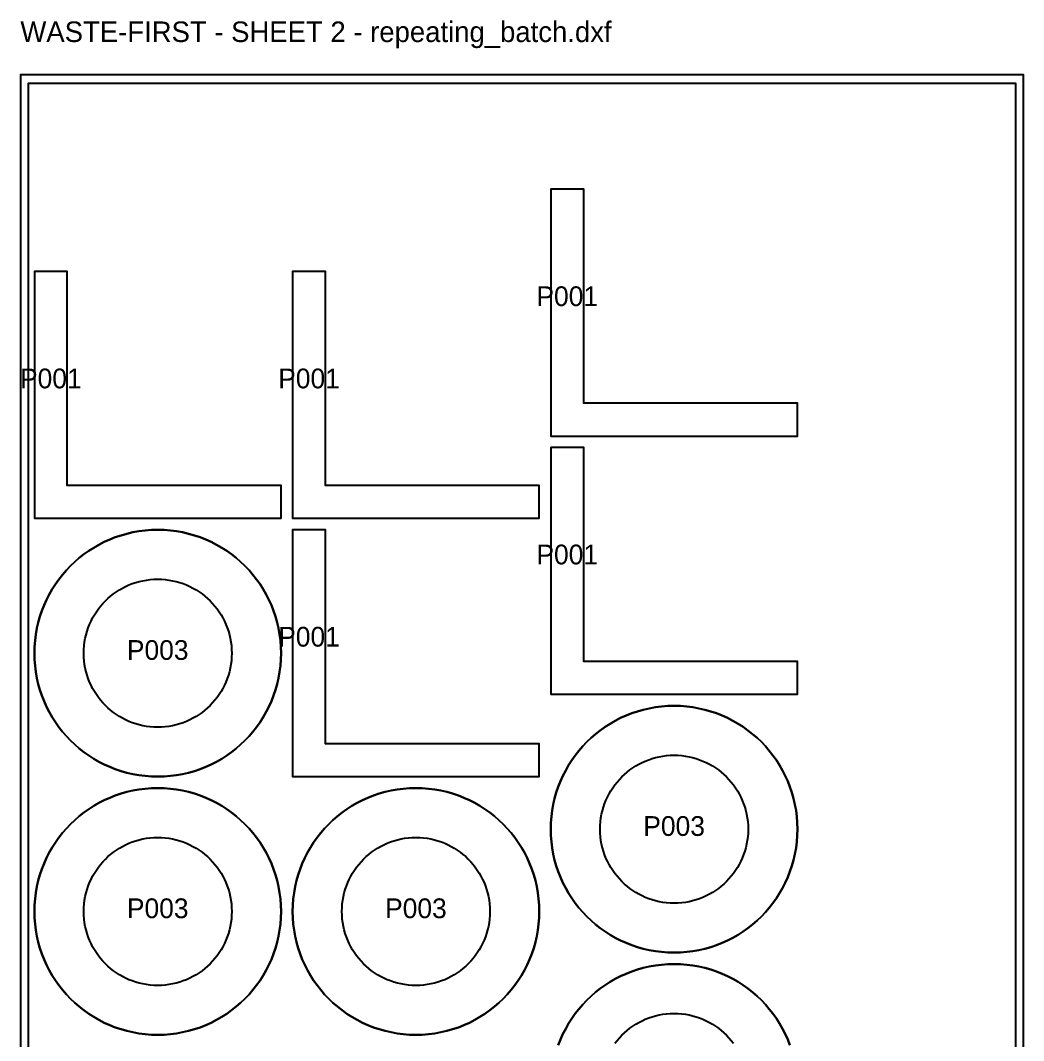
# Model space of a CAD drawing. Header units: millimetres. Extents: x 0 to 5180, y 0 to 2506.
# Drawn here: x 1320 to 2540, y 1266 to 2506 of the extents above; entities that cross this region are included whole.
import ezdxf
from ezdxf.enums import TextEntityAlignment as Align

# ---------------------------------------------------------------- set-up
doc = ezdxf.new("R2010")
doc.units = ezdxf.units.MM
for name, color, linetype in [('CNC_BOUNDARY', 1, 'Continuous'), ('CUT', 7, 'Continuous'), ('ETCH', 2, 'Continuous'), ('INFO', 8, 'Continuous'), ('OFFCUT', 4, 'Continuous')]:
    doc.layers.add(name, color=color, linetype=linetype)

msp = doc.modelspace()

# ---------------------------------------------------------------- linework, layer by layer
at = {"layer": 'CNC_BOUNDARY'}
msp.add_lwpolyline([(1320, 0), (2540, 0), (2540, 2440), (1320, 2440)], close=True, dxfattribs=at)
at = {"layer": 'CUT'}
for points in [[(1965, 2001), (2265, 2001), (2265, 2041), (2005, 2041), (2005, 2301), (1965, 2301), (1965, 2001)], [(1337, 1901), (1637, 1901), (1637, 1941), (1377, 1941), (1377, 2201), (1337, 2201), (1337, 1901)], [(1651, 1901), (1951, 1901), (1951, 1941), (1691, 1941), (1691, 2201), (1651, 2201), (1651, 1901)], [(1965, 1687), (2265, 1687), (2265, 1727), (2005, 1727), (2005, 1987), (1965, 1987), (1965, 1687)], [(1637, 1737), (1636.8048, 1729.281), (1636.2256, 1721.6634), (1635.2717, 1714.1565), (1633.9525, 1706.7698), (1632.2776, 1699.5127), (1630.2563, 1692.3946), (1627.898, 1685.425), (1625.2123, 1678.6132), (1622.2084, 1671.9688), (1618.8958, 1665.5011), (1615.284, 1659.2195), (1611.3824, 1653.1336), (1607.2003, 1647.2526), (1602.7473, 1641.5861), (1598.0327, 1636.1434), (1593.066, 1630.934), (1587.8566, 1625.9673), (1582.4139, 1621.2527), (1576.7474, 1616.7997), (1570.8664, 1612.6176), (1564.7805, 1608.716), (1558.4989, 1605.1042), (1552.0312, 1601.7916), (1545.3868, 1598.7877), (1538.575, 1596.102), (1531.6054, 1593.7437), (1524.4873, 1591.7224), (1517.2302, 1590.0475), (1509.8435, 1588.7283), (1502.3366, 1587.7744), (1494.719, 1587.1952), (1487, 1587), (1479.281, 1587.1952), (1471.6634, 1587.7744), (1464.1565, 1588.7283), (1456.7698, 1590.0475), (1449.5127, 1591.7224), (1442.3946, 1593.7437), (1435.425, 1596.102), (1428.6132, 1598.7877), (1421.9688, 1601.7916), (1415.5011, 1605.1042), (1409.2195, 1608.716), (1403.1336, 1612.6176), (1397.2526, 1616.7997), (1391.5861, 1621.2527), (1386.1434, 1625.9673), (1380.934, 1630.934), (1375.9673, 1636.1434), (1371.2527, 1641.5861), (1366.7997, 1647.2526), (1362.6176, 1653.1336), (1358.716, 1659.2195), (1355.1042, 1665.5011), (1351.7916, 1671.9688), (1348.7877, 1678.6132), (1346.102, 1685.425), (1343.7437, 1692.3946), (1341.7224, 1699.5127), (1340.0475, 1706.7698), (1338.7283, 1714.1565), (1337.7744, 1721.6634), (1337.1952, 1729.281), (1337, 1737), (1337.1952, 1744.719), (1337.7744, 1752.3366), (1338.7283, 1759.8435), (1340.0475, 1767.2302), (1341.7224, 1774.4873), (1343.7437, 1781.6054), (1346.102, 1788.575), (1348.7877, 1795.3868), (1351.7916, 1802.0312), (1355.1042, 1808.4989), (1358.716, 1814.7805), (1362.6176, 1820.8664), (1366.7997, 1826.7474), (1371.2527, 1832.4139), (1375.9673, 1837.8566), (1380.934, 1843.066), (1386.1434, 1848.0327), (1391.5861, 1852.7473), (1397.2526, 1857.2003), (1403.1336, 1861.3824), (1409.2195, 1865.284), (1415.5011, 1868.8958), (1421.9688, 1872.2084), (1428.6132, 1875.2123), (1435.425, 1877.898), (1442.3946, 1880.2563), (1449.5127, 1882.2776), (1456.7698, 1883.9525), (1464.1565, 1885.2717), (1471.6634, 1886.2256), (1479.281, 1886.8048), (1487, 1887), (1494.719, 1886.8048), (1502.3366, 1886.2256), (1509.8435, 1885.2717), (1517.2302, 1883.9525), (1524.4873, 1882.2776), (1531.6054, 1880.2563), (1538.575, 1877.898), (1545.3868, 1875.2123), (1552.0312, 1872.2084), (1558.4989, 1868.8958), (1564.7805, 1865.284), (1570.8664, 1861.3824), (1576.7474, 1857.2003), (1582.4139, 1852.7473), (1587.8566, 1848.0327), (1593.066, 1843.066), (1598.0327, 1837.8566), (1602.7473, 1832.4139), (1607.2003, 1826.7474), (1611.3824, 1820.8664), (1615.284, 1814.7805), (1618.8958, 1808.4989), (1622.2084, 1802.0312), (1625.2123, 1795.3868), (1627.898, 1788.575), (1630.2563, 1781.6054), (1632.2776, 1774.4873), (1633.9525, 1767.2302), (1635.2717, 1759.8435), (1636.2256, 1752.3366), (1636.8048, 1744.719), (1637, 1737)], [(1651, 1587), (1951, 1587), (1951, 1627), (1691, 1627), (1691, 1887), (1651, 1887), (1651, 1587)], [(1577, 1737), (1576.8829, 1732.3686), (1576.5353, 1727.798), (1575.963, 1723.2939), (1575.1715, 1718.8619), (1574.1666, 1714.5076), (1572.9538, 1710.2368), (1571.5388, 1706.055), (1569.9274, 1701.9679), (1568.125, 1697.9813), (1566.1375, 1694.1007), (1563.9704, 1690.3317), (1561.6294, 1686.6801), (1559.1202, 1683.1516), (1556.4484, 1679.7516), (1553.6196, 1676.486), (1550.6396, 1673.3604), (1547.514, 1670.3804), (1544.2484, 1667.5516), (1540.8484, 1664.8798), (1537.3199, 1662.3706), (1533.6683, 1660.0296), (1529.8993, 1657.8625), (1526.0187, 1655.875), (1522.0321, 1654.0726), (1517.945, 1652.4612), (1513.7632, 1651.0462), (1509.4924, 1649.8334), (1505.1381, 1648.8285), (1500.7061, 1648.037), (1496.202, 1647.4647), (1491.6314, 1647.1171), (1487, 1647), (1482.3686, 1647.1171), (1477.798, 1647.4647), (1473.2939, 1648.037), (1468.8619, 1648.8285), (1464.5076, 1649.8334), (1460.2368, 1651.0462), (1456.055, 1652.4612), (1451.9679, 1654.0726), (1447.9813, 1655.875), (1444.1007, 1657.8625), (1440.3317, 1660.0296), (1436.6801, 1662.3706), (1433.1516, 1664.8798), (1429.7516, 1667.5516), (1426.486, 1670.3804), (1423.3604, 1673.3604), (1420.3804, 1676.486), (1417.5516, 1679.7516), (1414.8798, 1683.1516), (1412.3706, 1686.6801), (1410.0296, 1690.3317), (1407.8625, 1694.1007), (1405.875, 1697.9813), (1404.0726, 1701.9679), (1402.4612, 1706.055), (1401.0462, 1710.2368), (1399.8334, 1714.5076), (1398.8285, 1718.8619), (1398.037, 1723.2939), (1397.4647, 1727.798), (1397.1171, 1732.3686), (1397, 1737), (1397.1171, 1741.6314), (1397.4647, 1746.202), (1398.037, 1750.7061), (1398.8285, 1755.1381), (1399.8334, 1759.4924), (1401.0462, 1763.7632), (1402.4612, 1767.945), (1404.0726, 1772.0321), (1405.875, 1776.0187), (1407.8625, 1779.8993), (1410.0296, 1783.6683), (1412.3706, 1787.3199), (1414.8798, 1790.8484), (1417.5516, 1794.2484), (1420.3804, 1797.514), (1423.3604, 1800.6396), (1426.486, 1803.6196), (1429.7516, 1806.4484), (1433.1516, 1809.1202), (1436.6801, 1811.6294), (1440.3317, 1813.9704), (1444.1007, 1816.1375), (1447.9813, 1818.125), (1451.9679, 1819.9274), (1456.055, 1821.5388), (1460.2368, 1822.9538), (1464.5076, 1824.1666), (1468.8619, 1825.1715), (1473.2939, 1825.963), (1477.798, 1826.5353), (1482.3686, 1826.8829), (1487, 1827), (1491.6314, 1826.8829), (1496.202, 1826.5353), (1500.7061, 1825.963), (1505.1381, 1825.1715), (1509.4924, 1824.1666), (1513.7632, 1822.9538), (1517.945, 1821.5388), (1522.0321, 1819.9274), (1526.0187, 1818.125), (1529.8993, 1816.1375), (1533.6683, 1813.9704), (1537.3199, 1811.6294), (1540.8484, 1809.1202), (1544.2484, 1806.4484), (1547.514, 1803.6196), (1550.6396, 1800.6396), (1553.6196, 1797.514), (1556.4484, 1794.2484), (1559.1202, 1790.8484), (1561.6294, 1787.3199), (1563.9704, 1783.6683), (1566.1375, 1779.8993), (1568.125, 1776.0187), (1569.9274, 1772.0321), (1571.5388, 1767.945), (1572.9538, 1763.7632), (1574.1666, 1759.4924), (1575.1715, 1755.1381), (1575.963, 1750.7061), (1576.5353, 1746.202), (1576.8829, 1741.6314), (1577, 1737)], [(2265, 1523), (2264.8048, 1515.281), (2264.2256, 1507.6634), (2263.2717, 1500.1565), (2261.9525, 1492.7698), (2260.2776, 1485.5127), (2258.2563, 1478.3946), (2255.898, 1471.425), (2253.2123, 1464.6132), (2250.2084, 1457.9688), (2246.8958, 1451.5011), (2243.284, 1445.2195), (2239.3824, 1439.1336), (2235.2003, 1433.2526), (2230.7473, 1427.5861), (2226.0327, 1422.1434), (2221.066, 1416.934), (2215.8566, 1411.9673), (2210.4139, 1407.2527), (2204.7474, 1402.7997), (2198.8664, 1398.6176), (2192.7805, 1394.716), (2186.4989, 1391.1042), (2180.0312, 1387.7916), (2173.3868, 1384.7877), (2166.575, 1382.102), (2159.6054, 1379.7437), (2152.4873, 1377.7224), (2145.2302, 1376.0475), (2137.8435, 1374.7283), (2130.3366, 1373.7744), (2122.719, 1373.1952), (2115, 1373), (2107.281, 1373.1952), (2099.6634, 1373.7744), (2092.1565, 1374.7283), (2084.7698, 1376.0475), (2077.5127, 1377.7224), (2070.3946, 1379.7437), (2063.425, 1382.102), (2056.6132, 1384.7877), (2049.9688, 1387.7916), (2043.5011, 1391.1042), (2037.2195, 1394.716), (2031.1336, 1398.6176), (2025.2526, 1402.7997), (2019.5861, 1407.2527), (2014.1434, 1411.9673), (2008.934, 1416.934), (2003.9673, 1422.1434), (1999.2527, 1427.5861), (1994.7997, 1433.2526), (1990.6176, 1439.1336), (1986.716, 1445.2195), (1983.1042, 1451.5011), (1979.7916, 1457.9688), (1976.7877, 1464.6132), (1974.102, 1471.425), (1971.7437, 1478.3946), (1969.7224, 1485.5127), (1968.0475, 1492.7698), (1966.7283, 1500.1565), (1965.7744, 1507.6634), (1965.1952, 1515.281), (1965, 1523), (1965.1952, 1530.719), (1965.7744, 1538.3366), (1966.7283, 1545.8435), (1968.0475, 1553.2302), (1969.7224, 1560.4873), (1971.7437, 1567.6054), (1974.102, 1574.575), (1976.7877, 1581.3868), (1979.7916, 1588.0312), (1983.1042, 1594.4989), (1986.716, 1600.7805), (1990.6176, 1606.8664), (1994.7997, 1612.7474), (1999.2527, 1618.4139), (2003.9673, 1623.8566), (2008.934, 1629.066), (2014.1434, 1634.0327), (2019.5861, 1638.7473), (2025.2526, 1643.2003), (2031.1336, 1647.3824), (2037.2195, 1651.284), (2043.5011, 1654.8958), (2049.9688, 1658.2084), (2056.6132, 1661.2123), (2063.425, 1663.898), (2070.3946, 1666.2563), (2077.5127, 1668.2776), (2084.7698, 1669.9525), (2092.1565, 1671.2717), (2099.6634, 1672.2256), (2107.281, 1672.8048), (2115, 1673), (2122.719, 1672.8048), (2130.3366, 1672.2256), (2137.8435, 1671.2717), (2145.2302, 1669.9525), (2152.4873, 1668.2776), (2159.6054, 1666.2563), (2166.575, 1663.898), (2173.3868, 1661.2123), (2180.0312, 1658.2084), (2186.4989, 1654.8958), (2192.7805, 1651.284), (2198.8664, 1647.3824), (2204.7474, 1643.2003), (2210.4139, 1638.7473), (2215.8566, 1634.0327), (2221.066, 1629.066), (2226.0327, 1623.8566), (2230.7473, 1618.4139), (2235.2003, 1612.7474), (2239.3824, 1606.8664), (2243.284, 1600.7805), (2246.8958, 1594.4989), (2250.2084, 1588.0312), (2253.2123, 1581.3868), (2255.898, 1574.575), (2258.2563, 1567.6054), (2260.2776, 1560.4873), (2261.9525, 1553.2302), (2263.2717, 1545.8435), (2264.2256, 1538.3366), (2264.8048, 1530.719), (2265, 1523)], [(2205, 1523), (2204.8829, 1518.3686), (2204.5353, 1513.798), (2203.963, 1509.2939), (2203.1715, 1504.8619), (2202.1666, 1500.5076), (2200.9538, 1496.2368), (2199.5388, 1492.055), (2197.9274, 1487.9679), (2196.125, 1483.9813), (2194.1375, 1480.1007), (2191.9704, 1476.3317), (2189.6294, 1472.6801), (2187.1202, 1469.1516), (2184.4484, 1465.7516), (2181.6196, 1462.486), (2178.6396, 1459.3604), (2175.514, 1456.3804), (2172.2484, 1453.5516), (2168.8484, 1450.8798), (2165.3199, 1448.3706), (2161.6683, 1446.0296), (2157.8993, 1443.8625), (2154.0187, 1441.875), (2150.0321, 1440.0726), (2145.945, 1438.4612), (2141.7632, 1437.0462), (2137.4924, 1435.8334), (2133.1381, 1434.8285), (2128.7061, 1434.037), (2124.202, 1433.4647), (2119.6314, 1433.1171), (2115, 1433), (2110.3686, 1433.1171), (2105.798, 1433.4647), (2101.2939, 1434.037), (2096.8619, 1434.8285), (2092.5076, 1435.8334), (2088.2368, 1437.0462), (2084.055, 1438.4612), (2079.9679, 1440.0726), (2075.9813, 1441.875), (2072.1007, 1443.8625), (2068.3317, 1446.0296), (2064.6801, 1448.3706), (2061.1516, 1450.8798), (2057.7516, 1453.5516), (2054.486, 1456.3804), (2051.3604, 1459.3604), (2048.3804, 1462.486), (2045.5516, 1465.7516), (2042.8798, 1469.1516), (2040.3706, 1472.6801), (2038.0296, 1476.3317), (2035.8625, 1480.1007), (2033.875, 1483.9813), (2032.0726, 1487.9679), (2030.4612, 1492.055), (2029.0462, 1496.2368), (2027.8334, 1500.5076), (2026.8285, 1504.8619), (2026.037, 1509.2939), (2025.4647, 1513.798), (2025.1171, 1518.3686), (2025, 1523), (2025.1171, 1527.6314), (2025.4647, 1532.202), (2026.037, 1536.7061), (2026.8285, 1541.1381), (2027.8334, 1545.4924), (2029.0462, 1549.7632), (2030.4612, 1553.945), (2032.0726, 1558.0321), (2033.875, 1562.0187), (2035.8625, 1565.8993), (2038.0296, 1569.6683), (2040.3706, 1573.3199), (2042.8798, 1576.8484), (2045.5516, 1580.2484), (2048.3804, 1583.514), (2051.3604, 1586.6396), (2054.486, 1589.6196), (2057.7516, 1592.4484), (2061.1516, 1595.1202), (2064.6801, 1597.6294), (2068.3317, 1599.9704), (2072.1007, 1602.1375), (2075.9813, 1604.125), (2079.9679, 1605.9274), (2084.055, 1607.5388), (2088.2368, 1608.9538), (2092.5076, 1610.1666), (2096.8619, 1611.1715), (2101.2939, 1611.963), (2105.798, 1612.5353), (2110.3686, 1612.8829), (2115, 1613), (2119.6314, 1612.8829), (2124.202, 1612.5353), (2128.7061, 1611.963), (2133.1381, 1611.1715), (2137.4924, 1610.1666), (2141.7632, 1608.9538), (2145.945, 1607.5388), (2150.0321, 1605.9274), (2154.0187, 1604.125), (2157.8993, 1602.1375), (2161.6683, 1599.9704), (2165.3199, 1597.6294), (2168.8484, 1595.1202), (2172.2484, 1592.4484), (2175.514, 1589.6196), (2178.6396, 1586.6396), (2181.6196, 1583.514), (2184.4484, 1580.2484), (2187.1202, 1576.8484), (2189.6294, 1573.3199), (2191.9704, 1569.6683), (2194.1375, 1565.8993), (2196.125, 1562.0187), (2197.9274, 1558.0321), (2199.5388, 1553.945), (2200.9538, 1549.7632), (2202.1666, 1545.4924), (2203.1715, 1541.1381), (2203.963, 1536.7061), (2204.5353, 1532.202), (2204.8829, 1527.6314), (2205, 1523)], [(1637, 1423), (1636.8048, 1415.281), (1636.2256, 1407.6634), (1635.2717, 1400.1565), (1633.9525, 1392.7698), (1632.2776, 1385.5127), (1630.2563, 1378.3946), (1627.898, 1371.425), (1625.2123, 1364.6132), (1622.2084, 1357.9688), (1618.8958, 1351.5011), (1615.284, 1345.2195), (1611.3824, 1339.1336), (1607.2003, 1333.2526), (1602.7473, 1327.5861), (1598.0327, 1322.1434), (1593.066, 1316.934), (1587.8566, 1311.9673), (1582.4139, 1307.2527), (1576.7474, 1302.7997), (1570.8664, 1298.6176), (1564.7805, 1294.716), (1558.4989, 1291.1042), (1552.0312, 1287.7916), (1545.3868, 1284.7877), (1538.575, 1282.102), (1531.6054, 1279.7437), (1524.4873, 1277.7224), (1517.2302, 1276.0475), (1509.8435, 1274.7283), (1502.3366, 1273.7744), (1494.719, 1273.1952), (1487, 1273), (1479.281, 1273.1952), (1471.6634, 1273.7744), (1464.1565, 1274.7283), (1456.7698, 1276.0475), (1449.5127, 1277.7224), (1442.3946, 1279.7437), (1435.425, 1282.102), (1428.6132, 1284.7877), (1421.9688, 1287.7916), (1415.5011, 1291.1042), (1409.2195, 1294.716), (1403.1336, 1298.6176), (1397.2526, 1302.7997), (1391.5861, 1307.2527), (1386.1434, 1311.9673), (1380.934, 1316.934), (1375.9673, 1322.1434), (1371.2527, 1327.5861), (1366.7997, 1333.2526), (1362.6176, 1339.1336), (1358.716, 1345.2195), (1355.1042, 1351.5011), (1351.7916, 1357.9688), (1348.7877, 1364.6132), (1346.102, 1371.425), (1343.7437, 1378.3946), (1341.7224, 1385.5127), (1340.0475, 1392.7698), (1338.7283, 1400.1565), (1337.7744, 1407.6634), (1337.1952, 1415.281), (1337, 1423), (1337.1952, 1430.719), (1337.7744, 1438.3366), (1338.7283, 1445.8435), (1340.0475, 1453.2302), (1341.7224, 1460.4873), (1343.7437, 1467.6054), (1346.102, 1474.575), (1348.7877, 1481.3868), (1351.7916, 1488.0312), (1355.1042, 1494.4989), (1358.716, 1500.7805), (1362.6176, 1506.8664), (1366.7997, 1512.7474), (1371.2527, 1518.4139), (1375.9673, 1523.8566), (1380.934, 1529.066), (1386.1434, 1534.0327), (1391.5861, 1538.7473), (1397.2526, 1543.2003), (1403.1336, 1547.3824), (1409.2195, 1551.284), (1415.5011, 1554.8958), (1421.9688, 1558.2084), (1428.6132, 1561.2123), (1435.425, 1563.898), (1442.3946, 1566.2563), (1449.5127, 1568.2776), (1456.7698, 1569.9525), (1464.1565, 1571.2717), (1471.6634, 1572.2256), (1479.281, 1572.8048), (1487, 1573), (1494.719, 1572.8048), (1502.3366, 1572.2256), (1509.8435, 1571.2717), (1517.2302, 1569.9525), (1524.4873, 1568.2776), (1531.6054, 1566.2563), (1538.575, 1563.898), (1545.3868, 1561.2123), (1552.0312, 1558.2084), (1558.4989, 1554.8958), (1564.7805, 1551.284), (1570.8664, 1547.3824), (1576.7474, 1543.2003), (1582.4139, 1538.7473), (1587.8566, 1534.0327), (1593.066, 1529.066), (1598.0327, 1523.8566), (1602.7473, 1518.4139), (1607.2003, 1512.7474), (1611.3824, 1506.8664), (1615.284, 1500.7805), (1618.8958, 1494.4989), (1622.2084, 1488.0312), (1625.2123, 1481.3868), (1627.898, 1474.575), (1630.2563, 1467.6054), (1632.2776, 1460.4873), (1633.9525, 1453.2302), (1635.2717, 1445.8435), (1636.2256, 1438.3366), (1636.8048, 1430.719), (1637, 1423)], [(1951, 1423), (1950.8048, 1415.281), (1950.2256, 1407.6634), (1949.2717, 1400.1565), (1947.9525, 1392.7698), (1946.2776, 1385.5127), (1944.2563, 1378.3946), (1941.898, 1371.425), (1939.2123, 1364.6132), (1936.2084, 1357.9688), (1932.8958, 1351.5011), (1929.284, 1345.2195), (1925.3824, 1339.1336), (1921.2003, 1333.2526), (1916.7473, 1327.5861), (1912.0327, 1322.1434), (1907.066, 1316.934), (1901.8566, 1311.9673), (1896.4139, 1307.2527), (1890.7474, 1302.7997), (1884.8664, 1298.6176), (1878.7805, 1294.716), (1872.4989, 1291.1042), (1866.0312, 1287.7916), (1859.3868, 1284.7877), (1852.575, 1282.102), (1845.6054, 1279.7437), (1838.4873, 1277.7224), (1831.2302, 1276.0475), (1823.8435, 1274.7283), (1816.3366, 1273.7744), (1808.719, 1273.1952), (1801, 1273), (1793.281, 1273.1952), (1785.6634, 1273.7744), (1778.1565, 1274.7283), (1770.7698, 1276.0475), (1763.5127, 1277.7224), (1756.3946, 1279.7437), (1749.425, 1282.102), (1742.6132, 1284.7877), (1735.9688, 1287.7916), (1729.5011, 1291.1042), (1723.2195, 1294.716), (1717.1336, 1298.6176), (1711.2526, 1302.7997), (1705.5861, 1307.2527), (1700.1434, 1311.9673), (1694.934, 1316.934), (1689.9673, 1322.1434), (1685.2527, 1327.5861), (1680.7997, 1333.2526), (1676.6176, 1339.1336), (1672.716, 1345.2195), (1669.1042, 1351.5011), (1665.7916, 1357.9688), (1662.7877, 1364.6132), (1660.102, 1371.425), (1657.7437, 1378.3946), (1655.7224, 1385.5127), (1654.0475, 1392.7698), (1652.7283, 1400.1565), (1651.7744, 1407.6634), (1651.1952, 1415.281), (1651, 1423), (1651.1952, 1430.719), (1651.7744, 1438.3366), (1652.7283, 1445.8435), (1654.0475, 1453.2302), (1655.7224, 1460.4873), (1657.7437, 1467.6054), (1660.102, 1474.575), (1662.7877, 1481.3868), (1665.7916, 1488.0312), (1669.1042, 1494.4989), (1672.716, 1500.7805), (1676.6176, 1506.8664), (1680.7997, 1512.7474), (1685.2527, 1518.4139), (1689.9673, 1523.8566), (1694.934, 1529.066), (1700.1434, 1534.0327), (1705.5861, 1538.7473), (1711.2526, 1543.2003), (1717.1336, 1547.3824), (1723.2195, 1551.284), (1729.5011, 1554.8958), (1735.9688, 1558.2084), (1742.6132, 1561.2123), (1749.425, 1563.898), (1756.3946, 1566.2563), (1763.5127, 1568.2776), (1770.7698, 1569.9525), (1778.1565, 1571.2717), (1785.6634, 1572.2256), (1793.281, 1572.8048), (1801, 1573), (1808.719, 1572.8048), (1816.3366, 1572.2256), (1823.8435, 1571.2717), (1831.2302, 1569.9525), (1838.4873, 1568.2776), (1845.6054, 1566.2563), (1852.575, 1563.898), (1859.3868, 1561.2123), (1866.0312, 1558.2084), (1872.4989, 1554.8958), (1878.7805, 1551.284), (1884.8664, 1547.3824), (1890.7474, 1543.2003), (1896.4139, 1538.7473), (1901.8566, 1534.0327), (1907.066, 1529.066), (1912.0327, 1523.8566), (1916.7473, 1518.4139), (1921.2003, 1512.7474), (1925.3824, 1506.8664), (1929.284, 1500.7805), (1932.8958, 1494.4989), (1936.2084, 1488.0312), (1939.2123, 1481.3868), (1941.898, 1474.575), (1944.2563, 1467.6054), (1946.2776, 1460.4873), (1947.9525, 1453.2302), (1949.2717, 1445.8435), (1950.2256, 1438.3366), (1950.8048, 1430.719), (1951, 1423)], [(1577, 1423), (1576.8829, 1418.3686), (1576.5353, 1413.798), (1575.963, 1409.2939), (1575.1715, 1404.8619), (1574.1666, 1400.5076), (1572.9538, 1396.2368), (1571.5388, 1392.055), (1569.9274, 1387.9679), (1568.125, 1383.9813), (1566.1375, 1380.1007), (1563.9704, 1376.3317), (1561.6294, 1372.6801), (1559.1202, 1369.1516), (1556.4484, 1365.7516), (1553.6196, 1362.486), (1550.6396, 1359.3604), (1547.514, 1356.3804), (1544.2484, 1353.5516), (1540.8484, 1350.8798), (1537.3199, 1348.3706), (1533.6683, 1346.0296), (1529.8993, 1343.8625), (1526.0187, 1341.875), (1522.0321, 1340.0726), (1517.945, 1338.4612), (1513.7632, 1337.0462), (1509.4924, 1335.8334), (1505.1381, 1334.8285), (1500.7061, 1334.037), (1496.202, 1333.4647), (1491.6314, 1333.1171), (1487, 1333), (1482.3686, 1333.1171), (1477.798, 1333.4647), (1473.2939, 1334.037), (1468.8619, 1334.8285), (1464.5076, 1335.8334), (1460.2368, 1337.0462), (1456.055, 1338.4612), (1451.9679, 1340.0726), (1447.9813, 1341.875), (1444.1007, 1343.8625), (1440.3317, 1346.0296), (1436.6801, 1348.3706), (1433.1516, 1350.8798), (1429.7516, 1353.5516), (1426.486, 1356.3804), (1423.3604, 1359.3604), (1420.3804, 1362.486), (1417.5516, 1365.7516), (1414.8798, 1369.1516), (1412.3706, 1372.6801), (1410.0296, 1376.3317), (1407.8625, 1380.1007), (1405.875, 1383.9813), (1404.0726, 1387.9679), (1402.4612, 1392.055), (1401.0462, 1396.2368), (1399.8334, 1400.5076), (1398.8285, 1404.8619), (1398.037, 1409.2939), (1397.4647, 1413.798), (1397.1171, 1418.3686), (1397, 1423), (1397.1171, 1427.6314), (1397.4647, 1432.202), (1398.037, 1436.7061), (1398.8285, 1441.1381), (1399.8334, 1445.4924), (1401.0462, 1449.7632), (1402.4612, 1453.945), (1404.0726, 1458.0321), (1405.875, 1462.0187), (1407.8625, 1465.8993), (1410.0296, 1469.6683), (1412.3706, 1473.3199), (1414.8798, 1476.8484), (1417.5516, 1480.2484), (1420.3804, 1483.514), (1423.3604, 1486.6396), (1426.486, 1489.6196), (1429.7516, 1492.4484), (1433.1516, 1495.1202), (1436.6801, 1497.6294), (1440.3317, 1499.9704), (1444.1007, 1502.1375), (1447.9813, 1504.125), (1451.9679, 1505.9274), (1456.055, 1507.5388), (1460.2368, 1508.9538), (1464.5076, 1510.1666), (1468.8619, 1511.1715), (1473.2939, 1511.963), (1477.798, 1512.5353), (1482.3686, 1512.8829), (1487, 1513), (1491.6314, 1512.8829), (1496.202, 1512.5353), (1500.7061, 1511.963), (1505.1381, 1511.1715), (1509.4924, 1510.1666), (1513.7632, 1508.9538), (1517.945, 1507.5388), (1522.0321, 1505.9274), (1526.0187, 1504.125), (1529.8993, 1502.1375), (1533.6683, 1499.9704), (1537.3199, 1497.6294), (1540.8484, 1495.1202), (1544.2484, 1492.4484), (1547.514, 1489.6196), (1550.6396, 1486.6396), (1553.6196, 1483.514), (1556.4484, 1480.2484), (1559.1202, 1476.8484), (1561.6294, 1473.3199), (1563.9704, 1469.6683), (1566.1375, 1465.8993), (1568.125, 1462.0187), (1569.9274, 1458.0321), (1571.5388, 1453.945), (1572.9538, 1449.7632), (1574.1666, 1445.4924), (1575.1715, 1441.1381), (1575.963, 1436.7061), (1576.5353, 1432.202), (1576.8829, 1427.6314), (1577, 1423)], [(1891, 1423), (1890.8829, 1418.3686), (1890.5353, 1413.798), (1889.963, 1409.2939), (1889.1715, 1404.8619), (1888.1666, 1400.5076), (1886.9538, 1396.2368), (1885.5388, 1392.055), (1883.9274, 1387.9679), (1882.125, 1383.9813), (1880.1375, 1380.1007), (1877.9704, 1376.3317), (1875.6294, 1372.6801), (1873.1202, 1369.1516), (1870.4484, 1365.7516), (1867.6196, 1362.486), (1864.6396, 1359.3604), (1861.514, 1356.3804), (1858.2484, 1353.5516), (1854.8484, 1350.8798), (1851.3199, 1348.3706), (1847.6683, 1346.0296), (1843.8993, 1343.8625), (1840.0187, 1341.875), (1836.0321, 1340.0726), (1831.945, 1338.4612), (1827.7632, 1337.0462), (1823.4924, 1335.8334), (1819.1381, 1334.8285), (1814.7061, 1334.037), (1810.202, 1333.4647), (1805.6314, 1333.1171), (1801, 1333), (1796.3686, 1333.1171), (1791.798, 1333.4647), (1787.2939, 1334.037), (1782.8619, 1334.8285), (1778.5076, 1335.8334), (1774.2368, 1337.0462), (1770.055, 1338.4612), (1765.9679, 1340.0726), (1761.9813, 1341.875), (1758.1007, 1343.8625), (1754.3317, 1346.0296), (1750.6801, 1348.3706), (1747.1516, 1350.8798), (1743.7516, 1353.5516), (1740.486, 1356.3804), (1737.3604, 1359.3604), (1734.3804, 1362.486), (1731.5516, 1365.7516), (1728.8798, 1369.1516), (1726.3706, 1372.6801), (1724.0296, 1376.3317), (1721.8625, 1380.1007), (1719.875, 1383.9813), (1718.0726, 1387.9679), (1716.4612, 1392.055), (1715.0462, 1396.2368), (1713.8334, 1400.5076), (1712.8285, 1404.8619), (1712.037, 1409.2939), (1711.4647, 1413.798), (1711.1171, 1418.3686), (1711, 1423), (1711.1171, 1427.6314), (1711.4647, 1432.202), (1712.037, 1436.7061), (1712.8285, 1441.1381), (1713.8334, 1445.4924), (1715.0462, 1449.7632), (1716.4612, 1453.945), (1718.0726, 1458.0321), (1719.875, 1462.0187), (1721.8625, 1465.8993), (1724.0296, 1469.6683), (1726.3706, 1473.3199), (1728.8798, 1476.8484), (1731.5516, 1480.2484), (1734.3804, 1483.514), (1737.3604, 1486.6396), (1740.486, 1489.6196), (1743.7516, 1492.4484), (1747.1516, 1495.1202), (1750.6801, 1497.6294), (1754.3317, 1499.9704), (1758.1007, 1502.1375), (1761.9813, 1504.125), (1765.9679, 1505.9274), (1770.055, 1507.5388), (1774.2368, 1508.9538), (1778.5076, 1510.1666), (1782.8619, 1511.1715), (1787.2939, 1511.963), (1791.798, 1512.5353), (1796.3686, 1512.8829), (1801, 1513), (1805.6314, 1512.8829), (1810.202, 1512.5353), (1814.7061, 1511.963), (1819.1381, 1511.1715), (1823.4924, 1510.1666), (1827.7632, 1508.9538), (1831.945, 1507.5388), (1836.0321, 1505.9274), (1840.0187, 1504.125), (1843.8993, 1502.1375), (1847.6683, 1499.9704), (1851.3199, 1497.6294), (1854.8484, 1495.1202), (1858.2484, 1492.4484), (1861.514, 1489.6196), (1864.6396, 1486.6396), (1867.6196, 1483.514), (1870.4484, 1480.2484), (1873.1202, 1476.8484), (1875.6294, 1473.3199), (1877.9704, 1469.6683), (1880.1375, 1465.8993), (1882.125, 1462.0187), (1883.9274, 1458.0321), (1885.5388, 1453.945), (1886.9538, 1449.7632), (1888.1666, 1445.4924), (1889.1715, 1441.1381), (1889.963, 1436.7061), (1890.5353, 1432.202), (1890.8829, 1427.6314), (1891, 1423)]]:
    msp.add_lwpolyline(points, close=True, dxfattribs=at)
for points in [[(1974.102, 1260.575), (1976.7877, 1267.3868), (1979.7916, 1274.0312), (1983.1042, 1280.4989), (1986.716, 1286.7805), (1990.6176, 1292.8664), (1994.7997, 1298.7474), (1999.2527, 1304.4139), (2003.9673, 1309.8566), (2008.934, 1315.066), (2014.1434, 1320.0327), (2019.5861, 1324.7473), (2025.2526, 1329.2003), (2031.1336, 1333.3824), (2037.2195, 1337.284), (2043.5011, 1340.8958), (2049.9688, 1344.2084), (2056.6132, 1347.2123), (2063.425, 1349.898), (2070.3946, 1352.2563), (2077.5127, 1354.2776), (2084.7698, 1355.9525), (2092.1565, 1357.2717), (2099.6634, 1358.2256), (2107.281, 1358.8048), (2115, 1359), (2122.719, 1358.8048), (2130.3366, 1358.2256), (2137.8435, 1357.2717), (2145.2302, 1355.9525), (2152.4873, 1354.2776), (2159.6054, 1352.2563), (2166.575, 1349.898), (2173.3868, 1347.2123), (2180.0312, 1344.2084), (2186.4989, 1340.8958), (2192.7805, 1337.284), (2198.8664, 1333.3824), (2204.7474, 1329.2003), (2210.4139, 1324.7473), (2215.8566, 1320.0327), (2221.066, 1315.066), (2226.0327, 1309.8566), (2230.7473, 1304.4139), (2235.2003, 1298.7474), (2239.3824, 1292.8664), (2243.284, 1286.7805), (2246.8958, 1280.4989), (2250.2084, 1274.0312), (2253.2123, 1267.3868), (2255.898, 1260.575)], [(2042.8798, 1262.8484), (2045.5516, 1266.2484), (2048.3804, 1269.514), (2051.3604, 1272.6396), (2054.486, 1275.6196), (2057.7516, 1278.4484), (2061.1516, 1281.1202), (2064.6801, 1283.6294), (2068.3317, 1285.9704), (2072.1007, 1288.1375), (2075.9813, 1290.125), (2079.9679, 1291.9274), (2084.055, 1293.5388), (2088.2368, 1294.9538), (2092.5076, 1296.1666), (2096.8619, 1297.1715), (2101.2939, 1297.963), (2105.798, 1298.5353), (2110.3686, 1298.8829), (2115, 1299), (2119.6314, 1298.8829), (2124.202, 1298.5353), (2128.7061, 1297.963), (2133.1381, 1297.1715), (2137.4924, 1296.1666), (2141.7632, 1294.9538), (2145.945, 1293.5388), (2150.0321, 1291.9274), (2154.0187, 1290.125), (2157.8993, 1288.1375), (2161.6683, 1285.9704), (2165.3199, 1283.6294), (2168.8484, 1281.1202), (2172.2484, 1278.4484), (2175.514, 1275.6196), (2178.6396, 1272.6396), (2181.6196, 1269.514), (2184.4484, 1266.2484), (2187.1202, 1262.8484)]]:
    msp.add_lwpolyline(points, dxfattribs=at)
at = {"layer": 'OFFCUT'}
for points in [[(1330, 10), (1330, 2430), (2530, 2430), (2530, 10), (1330, 10)], [(2265, 2041), (2005, 2041), (2005, 2301), (1965, 2301), (1965, 2001), (2265, 2001), (2265, 2041)], [(1637, 1941), (1377, 1941), (1377, 2201), (1337, 2201), (1337, 1901), (1637, 1901), (1637, 1941)], [(1691, 1941), (1691, 2201), (1651, 2201), (1651, 1901), (1951, 1901), (1951, 1941), (1691, 1941)], [(2265, 1727), (2005, 1727), (2005, 1987), (1965, 1987), (1965, 1687), (2265, 1687), (2265, 1727)], [(1635.2717, 1714.1565), (1636.2256, 1721.6634), (1636.8048, 1729.281), (1637, 1737), (1636.8048, 1744.719), (1636.2256, 1752.3366), (1635.2717, 1759.8435), (1633.9525, 1767.2302), (1632.2776, 1774.4873), (1630.2563, 1781.6054), (1627.898, 1788.575), (1625.2123, 1795.3868), (1622.2084, 1802.0312), (1618.8958, 1808.4989), (1615.284, 1814.7805), (1611.3824, 1820.8664), (1607.2003, 1826.7474), (1602.7473, 1832.4139), (1598.0327, 1837.8566), (1593.066, 1843.066), (1587.8566, 1848.0327), (1582.4139, 1852.7473), (1576.7474, 1857.2003), (1570.8664, 1861.3824), (1564.7805, 1865.284), (1558.4989, 1868.8958), (1552.0312, 1872.2084), (1545.3868, 1875.2123), (1538.575, 1877.898), (1531.6054, 1880.2563), (1524.4873, 1882.2776), (1517.2302, 1883.9525), (1509.8435, 1885.2717), (1502.3366, 1886.2256), (1494.719, 1886.8048), (1487, 1887), (1479.281, 1886.8048), (1471.6634, 1886.2256), (1464.1565, 1885.2717), (1456.7698, 1883.9525), (1449.5127, 1882.2776), (1442.3946, 1880.2563), (1435.425, 1877.898), (1428.6132, 1875.2123), (1421.9688, 1872.2084), (1415.5011, 1868.8958), (1409.2195, 1865.284), (1403.1336, 1861.3824), (1397.2526, 1857.2003), (1391.5861, 1852.7473), (1386.1434, 1848.0327), (1380.934, 1843.066), (1375.9673, 1837.8566), (1371.2527, 1832.4139), (1366.7997, 1826.7474), (1362.6176, 1820.8664), (1358.716, 1814.7805), (1355.1042, 1808.4989), (1351.7916, 1802.0312), (1348.7877, 1795.3868), (1346.102, 1788.575), (1343.7437, 1781.6054), (1341.7224, 1774.4873), (1340.0475, 1767.2302), (1338.7283, 1759.8435), (1337.7744, 1752.3366), (1337.1952, 1744.719), (1337, 1737), (1337.1952, 1729.281), (1337.7744, 1721.6634), (1338.7283, 1714.1565), (1340.0475, 1706.7698), (1341.7224, 1699.5127), (1343.7437, 1692.3946), (1346.102, 1685.425), (1348.7877, 1678.6132), (1351.7916, 1671.9688), (1355.1042, 1665.5011), (1358.716, 1659.2195), (1362.6176, 1653.1336), (1366.7997, 1647.2526), (1371.2527, 1641.5861), (1375.9673, 1636.1434), (1380.934, 1630.934), (1386.1434, 1625.9673), (1391.5861, 1621.2527), (1397.2526, 1616.7997), (1403.1336, 1612.6176), (1409.2195, 1608.716), (1415.5011, 1605.1042), (1421.9688, 1601.7916), (1428.6132, 1598.7877), (1435.425, 1596.102), (1442.3946, 1593.7437), (1449.5127, 1591.7224), (1456.7698, 1590.0475), (1464.1565, 1588.7283), (1471.6634, 1587.7744), (1479.281, 1587.1952), (1487, 1587), (1494.719, 1587.1952), (1502.3366, 1587.7744), (1509.8435, 1588.7283), (1517.2302, 1590.0475), (1524.4873, 1591.7224), (1531.6054, 1593.7437), (1538.575, 1596.102), (1545.3868, 1598.7877), (1552.0312, 1601.7916), (1558.4989, 1605.1042), (1564.7805, 1608.716), (1570.8664, 1612.6176), (1576.7474, 1616.7997), (1582.4139, 1621.2527), (1587.8566, 1625.9673), (1593.066, 1630.934), (1598.0327, 1636.1434), (1602.7473, 1641.5861), (1607.2003, 1647.2526), (1611.3824, 1653.1336), (1615.284, 1659.2195), (1618.8958, 1665.5011), (1622.2084, 1671.9688), (1625.2123, 1678.6132), (1627.898, 1685.425), (1630.2563, 1692.3946), (1632.2776, 1699.5127), (1633.9525, 1706.7698), (1635.2717, 1714.1565)], [(1951, 1627), (1691, 1627), (1691, 1887), (1651, 1887), (1651, 1587), (1951, 1587), (1951, 1627)], [(2263.2717, 1500.1565), (2264.2256, 1507.6634), (2264.8048, 1515.281), (2265, 1523), (2264.8048, 1530.719), (2264.2256, 1538.3366), (2263.2717, 1545.8435), (2261.9525, 1553.2302), (2260.2776, 1560.4873), (2258.2563, 1567.6054), (2255.898, 1574.575), (2253.2123, 1581.3868), (2250.2084, 1588.0312), (2246.8958, 1594.4989), (2243.284, 1600.7805), (2239.3824, 1606.8664), (2235.2003, 1612.7474), (2230.7473, 1618.4139), (2226.0327, 1623.8566), (2221.066, 1629.066), (2215.8566, 1634.0327), (2210.4139, 1638.7473), (2204.7474, 1643.2003), (2198.8664, 1647.3824), (2192.7805, 1651.284), (2186.4989, 1654.8958), (2180.0312, 1658.2084), (2173.3868, 1661.2123), (2166.575, 1663.898), (2159.6054, 1666.2563), (2152.4873, 1668.2776), (2145.2302, 1669.9525), (2137.8435, 1671.2717), (2130.3366, 1672.2256), (2122.719, 1672.8048), (2115, 1673), (2107.281, 1672.8048), (2099.6634, 1672.2256), (2092.1565, 1671.2717), (2084.7698, 1669.9525), (2077.5127, 1668.2776), (2070.3946, 1666.2563), (2063.425, 1663.898), (2056.6132, 1661.2123), (2049.9688, 1658.2084), (2043.5011, 1654.8958), (2037.2195, 1651.284), (2031.1336, 1647.3824), (2025.2526, 1643.2003), (2019.5861, 1638.7473), (2014.1434, 1634.0327), (2008.934, 1629.066), (2003.9673, 1623.8566), (1999.2527, 1618.4139), (1994.7997, 1612.7474), (1990.6176, 1606.8664), (1986.716, 1600.7805), (1983.1042, 1594.4989), (1979.7916, 1588.0312), (1976.7877, 1581.3868), (1974.102, 1574.575), (1971.7437, 1567.6054), (1969.7224, 1560.4873), (1968.0475, 1553.2302), (1966.7283, 1545.8435), (1965.7744, 1538.3366), (1965.1952, 1530.719), (1965, 1523), (1965.1952, 1515.281), (1965.7744, 1507.6634), (1966.7283, 1500.1565), (1968.0475, 1492.7698), (1969.7224, 1485.5127), (1971.7437, 1478.3946), (1974.102, 1471.425), (1976.7877, 1464.6132), (1979.7916, 1457.9688), (1983.1042, 1451.5011), (1986.716, 1445.2195), (1990.6176, 1439.1336), (1994.7997, 1433.2526), (1999.2527, 1427.5861), (2003.9673, 1422.1434), (2008.934, 1416.934), (2014.1434, 1411.9673), (2019.5861, 1407.2527), (2025.2526, 1402.7997), (2031.1336, 1398.6176), (2037.2195, 1394.716), (2043.5011, 1391.1042), (2049.9688, 1387.7916), (2056.6132, 1384.7877), (2063.425, 1382.102), (2070.3946, 1379.7437), (2077.5127, 1377.7224), (2084.7698, 1376.0475), (2092.1565, 1374.7283), (2099.6634, 1373.7744), (2107.281, 1373.1952), (2115, 1373), (2122.719, 1373.1952), (2130.3366, 1373.7744), (2137.8435, 1374.7283), (2145.2302, 1376.0475), (2152.4873, 1377.7224), (2159.6054, 1379.7437), (2166.575, 1382.102), (2173.3868, 1384.7877), (2180.0312, 1387.7916), (2186.4989, 1391.1042), (2192.7805, 1394.716), (2198.8664, 1398.6176), (2204.7474, 1402.7997), (2210.4139, 1407.2527), (2215.8566, 1411.9673), (2221.066, 1416.934), (2226.0327, 1422.1434), (2230.7473, 1427.5861), (2235.2003, 1433.2526), (2239.3824, 1439.1336), (2243.284, 1445.2195), (2246.8958, 1451.5011), (2250.2084, 1457.9688), (2253.2123, 1464.6132), (2255.898, 1471.425), (2258.2563, 1478.3946), (2260.2776, 1485.5127), (2261.9525, 1492.7698), (2263.2717, 1500.1565)], [(1635.2717, 1400.1565), (1636.2256, 1407.6634), (1636.8048, 1415.281), (1637, 1423), (1636.8048, 1430.719), (1636.2256, 1438.3366), (1635.2717, 1445.8435), (1633.9525, 1453.2302), (1632.2776, 1460.4873), (1630.2563, 1467.6054), (1627.898, 1474.575), (1625.2123, 1481.3868), (1622.2084, 1488.0312), (1618.8958, 1494.4989), (1615.284, 1500.7805), (1611.3824, 1506.8664), (1607.2003, 1512.7474), (1602.7473, 1518.4139), (1598.0327, 1523.8566), (1593.066, 1529.066), (1587.8566, 1534.0327), (1582.4139, 1538.7473), (1576.7474, 1543.2003), (1570.8664, 1547.3824), (1564.7805, 1551.284), (1558.4989, 1554.8958), (1552.0312, 1558.2084), (1545.3868, 1561.2123), (1538.575, 1563.898), (1531.6054, 1566.2563), (1524.4873, 1568.2776), (1517.2302, 1569.9525), (1509.8435, 1571.2717), (1502.3366, 1572.2256), (1494.719, 1572.8048), (1487, 1573), (1479.281, 1572.8048), (1471.6634, 1572.2256), (1464.1565, 1571.2717), (1456.7698, 1569.9525), (1449.5127, 1568.2776), (1442.3946, 1566.2563), (1435.425, 1563.898), (1428.6132, 1561.2123), (1421.9688, 1558.2084), (1415.5011, 1554.8958), (1409.2195, 1551.284), (1403.1336, 1547.3824), (1397.2526, 1543.2003), (1391.5861, 1538.7473), (1386.1434, 1534.0327), (1380.934, 1529.066), (1375.9673, 1523.8566), (1371.2527, 1518.4139), (1366.7997, 1512.7474), (1362.6176, 1506.8664), (1358.716, 1500.7805), (1355.1042, 1494.4989), (1351.7916, 1488.0312), (1348.7877, 1481.3868), (1346.102, 1474.575), (1343.7437, 1467.6054), (1341.7224, 1460.4873), (1340.0475, 1453.2302), (1338.7283, 1445.8435), (1337.7744, 1438.3366), (1337.1952, 1430.719), (1337, 1423), (1337.1952, 1415.281), (1337.7744, 1407.6634), (1338.7283, 1400.1565), (1340.0475, 1392.7698), (1341.7224, 1385.5127), (1343.7437, 1378.3946), (1346.102, 1371.425), (1348.7877, 1364.6132), (1351.7916, 1357.9688), (1355.1042, 1351.5011), (1358.716, 1345.2195), (1362.6176, 1339.1336), (1366.7997, 1333.2526), (1371.2527, 1327.5861), (1375.9673, 1322.1434), (1380.934, 1316.934), (1386.1434, 1311.9673), (1391.5861, 1307.2527), (1397.2526, 1302.7997), (1403.1336, 1298.6176), (1409.2195, 1294.716), (1415.5011, 1291.1042), (1421.9688, 1287.7916), (1428.6132, 1284.7877), (1435.425, 1282.102), (1442.3946, 1279.7437), (1449.5127, 1277.7224), (1456.7698, 1276.0475), (1464.1565, 1274.7283), (1471.6634, 1273.7744), (1479.281, 1273.1952), (1487, 1273), (1494.719, 1273.1952), (1502.3366, 1273.7744), (1509.8435, 1274.7283), (1517.2302, 1276.0475), (1524.4873, 1277.7224), (1531.6054, 1279.7437), (1538.575, 1282.102), (1545.3868, 1284.7877), (1552.0312, 1287.7916), (1558.4989, 1291.1042), (1564.7805, 1294.716), (1570.8664, 1298.6176), (1576.7474, 1302.7997), (1582.4139, 1307.2527), (1587.8566, 1311.9673), (1593.066, 1316.934), (1598.0327, 1322.1434), (1602.7473, 1327.5861), (1607.2003, 1333.2526), (1611.3824, 1339.1336), (1615.284, 1345.2195), (1618.8958, 1351.5011), (1622.2084, 1357.9688), (1625.2123, 1364.6132), (1627.898, 1371.425), (1630.2563, 1378.3946), (1632.2776, 1385.5127), (1633.9525, 1392.7698), (1635.2717, 1400.1565)], [(1947.9525, 1392.7698), (1949.2717, 1400.1565), (1950.2256, 1407.6634), (1950.8048, 1415.281), (1951, 1423), (1950.8048, 1430.719), (1950.2256, 1438.3366), (1949.2717, 1445.8435), (1947.9525, 1453.2302), (1946.2776, 1460.4873), (1944.2563, 1467.6054), (1941.898, 1474.575), (1939.2123, 1481.3868), (1936.2084, 1488.0312), (1932.8958, 1494.4989), (1929.284, 1500.7805), (1925.3824, 1506.8664), (1921.2003, 1512.7474), (1916.7473, 1518.4139), (1912.0327, 1523.8566), (1907.066, 1529.066), (1901.8566, 1534.0327), (1896.4139, 1538.7473), (1890.7474, 1543.2003), (1884.8664, 1547.3824), (1878.7805, 1551.284), (1872.4989, 1554.8958), (1866.0312, 1558.2084), (1859.3868, 1561.2123), (1852.575, 1563.898), (1845.6054, 1566.2563), (1838.4873, 1568.2776), (1831.2302, 1569.9525), (1823.8435, 1571.2717), (1816.3366, 1572.2256), (1808.719, 1572.8048), (1801, 1573), (1793.281, 1572.8048), (1785.6634, 1572.2256), (1778.1565, 1571.2717), (1770.7698, 1569.9525), (1763.5127, 1568.2776), (1756.3946, 1566.2563), (1749.425, 1563.898), (1742.6132, 1561.2123), (1735.9688, 1558.2084), (1729.5011, 1554.8958), (1723.2195, 1551.284), (1717.1336, 1547.3824), (1711.2526, 1543.2003), (1705.5861, 1538.7473), (1700.1434, 1534.0327), (1694.934, 1529.066), (1689.9673, 1523.8566), (1685.2527, 1518.4139), (1680.7997, 1512.7474), (1676.6176, 1506.8664), (1672.716, 1500.7805), (1669.1042, 1494.4989), (1665.7916, 1488.0312), (1662.7877, 1481.3868), (1660.102, 1474.575), (1657.7437, 1467.6054), (1655.7224, 1460.4873), (1654.0475, 1453.2302), (1652.7283, 1445.8435), (1651.7744, 1438.3366), (1651.1952, 1430.719), (1651, 1423), (1651.1952, 1415.281), (1651.7744, 1407.6634), (1652.7283, 1400.1565), (1654.0475, 1392.7698), (1655.7224, 1385.5127), (1657.7437, 1378.3946), (1660.102, 1371.425), (1662.7877, 1364.6132), (1665.7916, 1357.9688), (1669.1042, 1351.5011), (1672.716, 1345.2195), (1676.6176, 1339.1336), (1680.7997, 1333.2526), (1685.2527, 1327.5861), (1689.9673, 1322.1434), (1694.934, 1316.934), (1700.1434, 1311.9673), (1705.5861, 1307.2527), (1711.2526, 1302.7997), (1717.1336, 1298.6176), (1723.2195, 1294.716), (1729.5011, 1291.1042), (1735.9688, 1287.7916), (1742.6132, 1284.7877), (1749.425, 1282.102), (1756.3946, 1279.7437), (1763.5127, 1277.7224), (1770.7698, 1276.0475), (1778.1565, 1274.7283), (1785.6634, 1273.7744), (1793.281, 1273.1952), (1801, 1273), (1808.719, 1273.1952), (1816.3366, 1273.7744), (1823.8435, 1274.7283), (1831.2302, 1276.0475), (1838.4873, 1277.7224), (1845.6054, 1279.7437), (1852.575, 1282.102), (1859.3868, 1284.7877), (1866.0312, 1287.7916), (1872.4989, 1291.1042), (1878.7805, 1294.716), (1884.8664, 1298.6176), (1890.7474, 1302.7997), (1896.4139, 1307.2527), (1901.8566, 1311.9673), (1907.066, 1316.934), (1912.0327, 1322.1434), (1916.7473, 1327.5861), (1921.2003, 1333.2526), (1925.3824, 1339.1336), (1929.284, 1345.2195), (1932.8958, 1351.5011), (1936.2084, 1357.9688), (1939.2123, 1364.6132), (1941.898, 1371.425), (1944.2563, 1378.3946), (1946.2776, 1385.5127), (1947.9525, 1392.7698)]]:
    msp.add_lwpolyline(points, close=True, dxfattribs=at)
msp.add_lwpolyline([(2255.898, 1260.575), (2253.2123, 1267.3868), (2250.2084, 1274.0312), (2246.8958, 1280.4989), (2243.284, 1286.7805), (2239.3824, 1292.8664), (2235.2003, 1298.7474), (2230.7473, 1304.4139), (2226.0327, 1309.8566), (2221.066, 1315.066), (2215.8566, 1320.0327), (2210.4139, 1324.7473), (2204.7474, 1329.2003), (2198.8664, 1333.3824), (2192.7805, 1337.284), (2186.4989, 1340.8958), (2180.0312, 1344.2084), (2173.3868, 1347.2123), (2166.575, 1349.898), (2159.6054, 1352.2563), (2152.4873, 1354.2776), (2145.2302, 1355.9525), (2137.8435, 1357.2717), (2130.3366, 1358.2256), (2122.719, 1358.8048), (2115, 1359), (2107.281, 1358.8048), (2099.6634, 1358.2256), (2092.1565, 1357.2717), (2084.7698, 1355.9525), (2077.5127, 1354.2776), (2070.3946, 1352.2563), (2063.425, 1349.898), (2056.6132, 1347.2123), (2049.9688, 1344.2084), (2043.5011, 1340.8958), (2037.2195, 1337.284), (2031.1336, 1333.3824), (2025.2526, 1329.2003), (2019.5861, 1324.7473), (2014.1434, 1320.0327), (2008.934, 1315.066), (2003.9673, 1309.8566), (1999.2527, 1304.4139), (1994.7997, 1298.7474), (1990.6176, 1292.8664), (1986.716, 1286.7805), (1983.1042, 1280.4989), (1979.7916, 1274.0312), (1976.7877, 1267.3868), (1974.102, 1260.575)], dxfattribs=at)

# ---------------------------------------------------------------- texts
at = {"layer": 'ETCH'}
for s, p in [('P001', (1985, 2171)), ('P001', (1357, 2071)), ('P001', (1671, 2071)), ('P001', (1985, 1857)), ('P001', (1671, 1757)), ('P003', (1487, 1740.8595)), ('P003', (2115, 1526.8595)), ('P003', (1487, 1426.8595)), ('P003', (1801, 1426.8595))]:
    msp.add_text(s, height=24, dxfattribs=at).set_placement(p, align=Align.MIDDLE_CENTER)
at = {"layer": 'INFO'}
msp.add_text('WASTE-FIRST - SHEET 2 - repeating_batch.dxf', height=25, dxfattribs=at).set_placement((1320, 2480))

doc.saveas('drawing.dxf')
